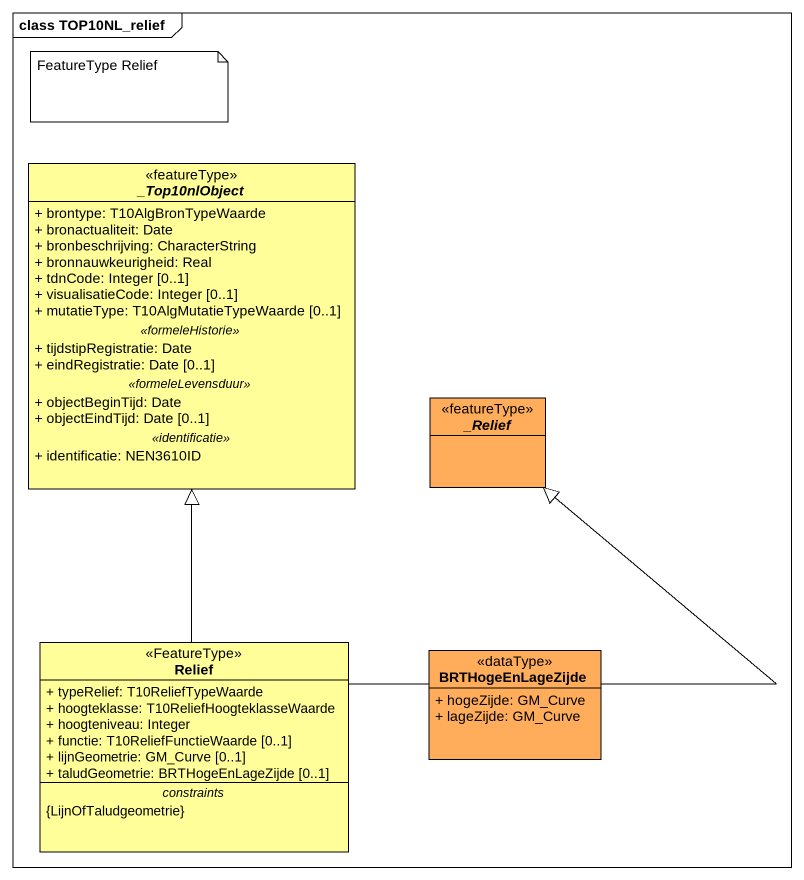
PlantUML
@startuml
mainframe class TOP10NL_relief
hide circle
hide empty members
skinparam classAttributeIconSize 0
abstract class "_Top10nlObject" as Top10nlObject <<featureType>> #FFFE99 {
  + brontype: T10AlgBronTypeWaarde
  + bronactualiteit: Date
  + bronbeschrijving: CharacterString
  + bronnauwkeurigheid: Real
  + tdnCode: Integer [0..1]
  + visualisatieCode: Integer [0..1]
  + mutatieType: T10AlgMutatieTypeWaarde [0..1]
  .. <<formeleHistorie>> ..
  + tijdstipRegistratie: Date
  + eindRegistratie: Date [0..1]
  .. <<formeleLevensduur>> ..
  + objectBeginTijd: Date
  + objectEindTijd: Date [0..1]
  .. <<identificatie>> ..
  + identificatie: NEN3610ID
}
abstract class "_Relief" as Relief <<featureType>> #FFAD5B
class "Relief" as Relief_2 <<FeatureType>> #FFFE99 {
  + typeRelief: T10ReliefTypeWaarde
  + hoogteklasse: T10ReliefHoogteklasseWaarde
  + hoogteniveau: Integer
  + functie: T10ReliefFunctieWaarde [0..1]
  + lijnGeometrie: GM_Curve [0..1]
  + taludGeometrie: BRTHogeEnLageZijde [0..1]
  -- constraints --
  {LijnOfTaludgeometrie}
}
class BRTHogeEnLageZijde <<dataType>> #FFAD5B {
  + hogeZijde: GM_Curve
  + lageZijde: GM_Curve
}
Relief_2 -up-|> Top10nlObject
Relief_2 -up-|> Relief
note as N1
  FeatureType Relief
end note
@enduml
